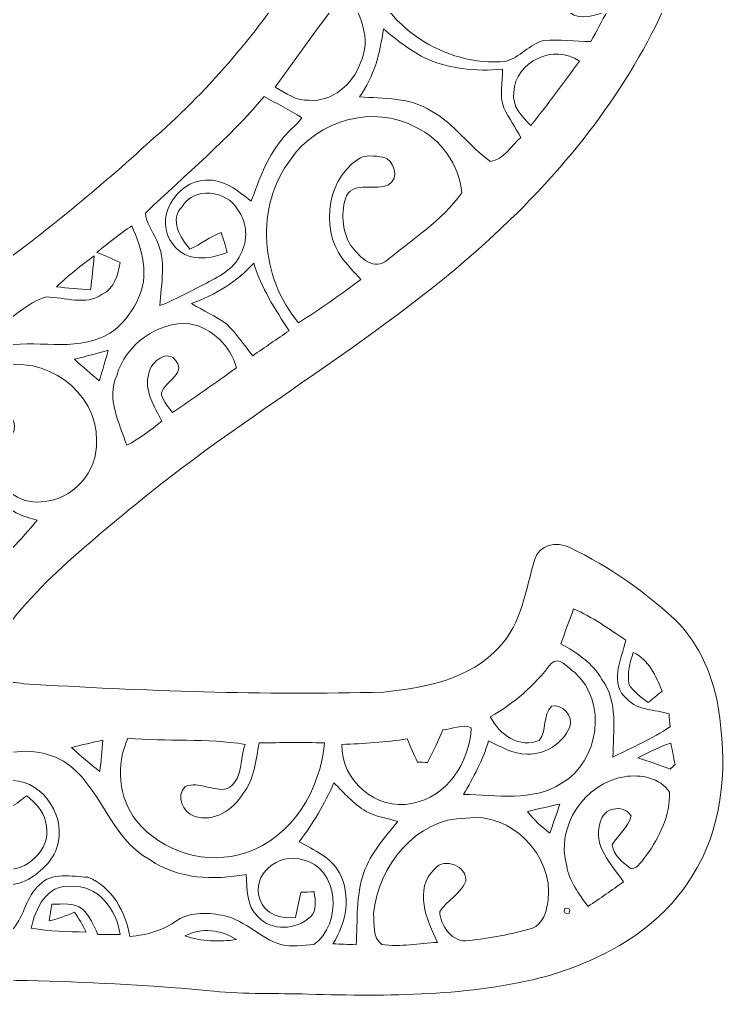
# Model space of a CAD drawing. Header units: centimetres. Extents: x -16.2 to 16.3, y -12.2 to 12.2.
# Drawn here: x -9.97 to -0.57, y -11.95 to 1.02 of the extents above; entities that cross this region are included whole.
import ezdxf

# ---------------------------------------------------------------- set-up
doc = ezdxf.new("R2010")
doc.units = ezdxf.units.CM
doc.header["$MEASUREMENT"] = 0
doc.layers.add('Layer 1', color=7, linetype='Continuous')

msp = doc.modelspace()

# ---------------------------------------------------------------- linework, layer by layer
at = {"layer": 'Layer 1', "color": 251, "lineweight": 9}
for points, knots in [([(-9.06954, 12.09883), (-7.18008, 12.20854), (-5.23027, 11.69878), (-3.72391, 10.52932), (-3.72391, 10.52932), (-2.61266, 9.69359), (-1.8115, 8.49062), (-1.34513, 7.18992), (-1.34513, 7.18992), (-1.04492, 6.40252), (-0.92109, 5.56362), (-0.84948, 4.72788), (-0.84948, 4.72788), (-0.77222, 3.63286), (-0.87982, 2.50996), (-1.27599, 1.47985), (-1.27599, 1.47985), (-1.75612, 0.29664), (-2.53646, -0.74829), (-3.4498, -1.63271), (-3.4498, -1.63271), (-4.95228, -3.09991), (-6.82624, -4.09756), (-8.44126, -5.42577), (-8.44126, -5.42577), (-9.22971, -6.08194), (-10.07744, -6.74163), (-10.54205, -7.68108), (-10.54205, -7.68108), (-10.36072, -7.79714), (-10.12083, -7.75869), (-9.91834, -7.79926), (-9.91834, -7.79926), (-8.32801, -7.89239), (-6.73346, -7.95519), (-5.14031, -7.90862), (-5.14031, -7.90862), (-4.59069, -7.85182), (-3.98461, -7.73999), (-3.59621, -7.30855), (-3.59621, -7.30855), (-3.29987, -6.99352), (-3.24978, -6.54267), (-3.12983, -6.14579), (-3.12983, -6.14579), (-3.0688, -5.95706), (-2.83844, -5.90379), (-2.67052, -5.98598), (-2.67052, -5.98598), (-2.12971, -6.2488), (-1.627, -6.59523), (-1.19696, -7.0168), (-1.19696, -7.0168), (-0.89252, -7.35723), (-0.72001, -7.80208), (-0.67203, -8.25364), (-0.67203, -8.25364), (-0.56867, -8.96765), (-0.64205, -9.73777), (-1.04104, -10.35584), (-1.04104, -10.35584), (-1.45978, -11.0494), (-2.20697, -11.45439), (-2.96191, -11.67982), (-2.96191, -11.67982), (-3.99485, -11.95004), (-5.07364, -11.94828), (-6.13338, -11.91935), (-6.13338, -11.91935), (-6.5539, -11.9063), (-6.97546, -11.92182), (-7.39386, -11.87984), (-7.39386, -11.87984), (-8.94573, -11.73344), (-10.50642, -11.70522), (-12.06358, -11.75143), (-12.06358, -11.75143), (-13.17589, -11.77718), (-14.2882, -11.83116), (-15.4005, -11.79623), (-15.4005, -11.79623), (-15.55326, -11.78741), (-15.68096, -11.69005), (-15.78256, -11.58351), (-15.78256, -11.58351), (-16.04431, -11.3348), (-16.11946, -10.95451), (-16.12617, -10.60702), (-16.12617, -10.60702), (-16.10782, -9.78222), (-15.98541, -8.9532), (-15.7046, -8.17532), (-15.7046, -8.17532), (-15.37369, -7.28809), (-14.83288, -6.49504), (-14.24375, -5.76091), (-14.24375, -5.76091), (-13.13708, -4.4387), (-11.77995, -3.35603), (-10.38718, -2.35167), (-10.38718, -2.35167), (-9.63611, -1.80557), (-8.91539, -1.21854), (-8.2317, -0.5906), (-8.2317, -0.5906), (-7.48805, 0.04652), (-6.85058, 0.8004), (-6.30836, 1.61391), (-6.30836, 1.61391), (-5.66454, 2.54455), (-5.35339, 3.68754), (-5.37632, 4.81466), (-5.37632, 4.81466), (-5.34916, 5.25529), (-5.44829, 5.69979), (-5.66348, 6.08502), (-5.66348, 6.08502), (-5.96299, 6.69992), (-6.51756, 7.14653), (-7.1134, 7.45768), (-7.1134, 7.45768), (-7.74311, 7.77624), (-8.44796, 7.9297), (-9.1514, 7.94346), (-9.1514, 7.94346), (-10.47079, 7.89583), (-11.72668, 6.67769), (-11.58556, 5.31244), (-11.58556, 5.31244), (-11.52912, 5.06901), (-11.45574, 4.78926), (-11.23631, 4.64039), (-11.23631, 4.64039), (-11.03523, 4.47458), (-10.75301, 4.53667), (-10.51594, 4.54867), (-10.51594, 4.54867), (-10.0351, 4.61287), (-9.68621, 4.98258), (-9.40187, 5.34349), (-9.40187, 5.34349), (-9.31685, 5.50717), (-9.08049, 5.58796), (-8.93444, 5.45955), (-8.93444, 5.45955), (-8.74853, 5.23729), (-8.69878, 4.94307), (-8.62998, 4.67038), (-8.62998, 4.67038), (-8.48288, 3.96411), (-8.42609, 3.17813), (-8.76299, 2.51561), (-8.76299, 2.51561), (-9.0057, 2.01466), (-9.4054, 1.60544), (-9.84108, 1.26678), (-9.84108, 1.26678), (-10.4094, 0.86567), (-11.09873, 0.65894), (-11.787, 0.59897), (-11.787, 0.59897), (-12.46786, 0.54429), (-13.18506, 0.65012), (-13.77631, 1.00784), (-13.77631, 1.00784), (-14.64097, 1.50172), (-15.31019, 2.30676), (-15.6859, 3.22504), (-15.6859, 3.22504), (-16.00799, 3.97858), (-16.11417, 4.80302), (-16.15861, 5.61512), (-16.15861, 5.61512), (-16.21401, 6.77294), (-15.851, 7.94522), (-15.15532, 8.87232), (-15.15532, 8.87232), (-13.77208, 10.82001), (-11.42293, 11.94502), (-9.06954, 12.09883), (-9.06954, 12.09883), (-9.06954, 12.09883), (-9.06954, 12.09883), (-9.06954, 12.09883)], [0, 0, 0, 0, 0.0212766, 0.0212766, 0.0212766, 0.0212766, 0.04255319, 0.04255319, 0.04255319, 0.04255319, 0.06382979, 0.06382979, 0.06382979, 0.06382979, 0.08510638, 0.08510638, 0.08510638, 0.08510638, 0.10638298, 0.10638298, 0.10638298, 0.10638298, 0.12765957, 0.12765957, 0.12765957, 0.12765957, 0.14893617, 0.14893617, 0.14893617, 0.14893617, 0.17021277, 0.17021277, 0.17021277, 0.17021277, 0.19148936, 0.19148936, 0.19148936, 0.19148936, 0.21276596, 0.21276596, 0.21276596, 0.21276596, 0.23404255, 0.23404255, 0.23404255, 0.23404255, 0.25531915, 0.25531915, 0.25531915, 0.25531915, 0.27659574, 0.27659574, 0.27659574, 0.27659574, 0.29787234, 0.29787234, 0.29787234, 0.29787234, 0.31914894, 0.31914894, 0.31914894, 0.31914894, 0.34042553, 0.34042553, 0.34042553, 0.34042553, 0.36170213, 0.36170213, 0.36170213, 0.36170213, 0.38297872, 0.38297872, 0.38297872, 0.38297872, 0.40425532, 0.40425532, 0.40425532, 0.40425532, 0.42553191, 0.42553191, 0.42553191, 0.42553191, 0.44680851, 0.44680851, 0.44680851, 0.44680851, 0.46808511, 0.46808511, 0.46808511, 0.46808511, 0.4893617, 0.4893617, 0.4893617, 0.4893617, 0.5106383, 0.5106383, 0.5106383, 0.5106383, 0.53191489, 0.53191489, 0.53191489, 0.53191489, 0.55319149, 0.55319149, 0.55319149, 0.55319149, 0.57446809, 0.57446809, 0.57446809, 0.57446809, 0.59574468, 0.59574468, 0.59574468, 0.59574468, 0.61702128, 0.61702128, 0.61702128, 0.61702128, 0.63829787, 0.63829787, 0.63829787, 0.63829787, 0.65957447, 0.65957447, 0.65957447, 0.65957447, 0.68085106, 0.68085106, 0.68085106, 0.68085106, 0.70212766, 0.70212766, 0.70212766, 0.70212766, 0.72340426, 0.72340426, 0.72340426, 0.72340426, 0.74468085, 0.74468085, 0.74468085, 0.74468085, 0.76595745, 0.76595745, 0.76595745, 0.76595745, 0.78723404, 0.78723404, 0.78723404, 0.78723404, 0.80851064, 0.80851064, 0.80851064, 0.80851064, 0.82978723, 0.82978723, 0.82978723, 0.82978723, 0.85106383, 0.85106383, 0.85106383, 0.85106383, 0.87234043, 0.87234043, 0.87234043, 0.87234043, 0.89361702, 0.89361702, 0.89361702, 0.89361702, 0.91489362, 0.91489362, 0.91489362, 0.91489362, 0.93617021, 0.93617021, 0.93617021, 0.93617021, 0.95744681, 0.95744681, 0.95744681, 0.95744681, 1, 1, 1, 1]), ([(-4.32928, 3.4861), (-4.5674, 3.45012), (-4.85351, 3.34852), (-4.92547, 3.09134), (-4.92547, 3.09134), (-5.01861, 2.77314), (-5.1135, 2.45318), (-5.25955, 2.15437), (-5.25955, 2.15437), (-5.32305, 2.01784), (-5.40737, 1.8792), (-5.36821, 1.71974), (-5.36821, 1.71974), (-5.15478, 0.93023), (-4.32293, 0.39083), (-3.51754, 0.46315), (-3.51754, 0.46315), (-3.32845, 0.51606), (-3.19792, 0.6921), (-3.00707, 0.74078), (-3.00707, 0.74078), (-2.79999, 0.75419), (-2.59114, 0.73549), (-2.38371, 0.72632), (-2.38371, 0.72632), (-2.30927, 0.86179), (-2.23519, 0.99761), (-2.16463, 1.13484), (-2.16463, 1.13484), (-2.31915, 1.07839), (-2.516, 0.99725), (-2.6624, 1.11226), (-2.6624, 1.11226), (-2.79999, 1.2195), (-2.90688, 1.40118), (-2.85467, 1.5811), (-2.85467, 1.5811), (-2.81833, 1.76772), (-2.65535, 1.88555), (-2.51882, 2.00055), (-2.51882, 2.00055), (-2.6303, 2.11133), (-2.73825, 2.22528), (-2.85502, 2.33075), (-2.85502, 2.33075), (-2.99825, 1.98362), (-3.21662, 1.63014), (-3.59726, 1.51513), (-3.59726, 1.51513), (-4.21956, 1.28194), (-4.90148, 1.94693), (-4.76708, 2.5777), (-4.76708, 2.5777), (-4.75402, 2.71528), (-4.63302, 2.80453), (-4.53177, 2.88109), (-4.53177, 2.88109), (-4.39807, 2.90402), (-4.21145, 2.82358), (-4.22098, 2.6666), (-4.22098, 2.6666), (-4.288, 2.47998), (-4.50849, 2.39743), (-4.57234, 2.21081), (-4.57234, 2.21081), (-4.50637, 2.07147), (-4.427, 1.93141), (-4.30564, 1.83263), (-4.30564, 1.83263), (-4.10209, 1.64707), (-3.77542, 1.63966), (-3.54541, 1.77971), (-3.54541, 1.77971), (-3.19545, 1.95222), (-3.036, 2.40589), (-3.15982, 2.7689), (-3.15982, 2.7689), (-3.30516, 3.24586), (-3.83363, 3.59123), (-4.32928, 3.4861), (-4.32928, 3.4861), (-4.32928, 3.4861), (-4.32928, 3.4861), (-4.32928, 3.4861)], [0, 0, 0, 0, 0.04545455, 0.04545455, 0.04545455, 0.04545455, 0.09090909, 0.09090909, 0.09090909, 0.09090909, 0.13636364, 0.13636364, 0.13636364, 0.13636364, 0.18181818, 0.18181818, 0.18181818, 0.18181818, 0.22727273, 0.22727273, 0.22727273, 0.22727273, 0.27272727, 0.27272727, 0.27272727, 0.27272727, 0.31818182, 0.31818182, 0.31818182, 0.31818182, 0.36363636, 0.36363636, 0.36363636, 0.36363636, 0.40909091, 0.40909091, 0.40909091, 0.40909091, 0.45454545, 0.45454545, 0.45454545, 0.45454545, 0.5, 0.5, 0.5, 0.5, 0.54545455, 0.54545455, 0.54545455, 0.54545455, 0.59090909, 0.59090909, 0.59090909, 0.59090909, 0.63636364, 0.63636364, 0.63636364, 0.63636364, 0.68181818, 0.68181818, 0.68181818, 0.68181818, 0.72727273, 0.72727273, 0.72727273, 0.72727273, 0.77272727, 0.77272727, 0.77272727, 0.77272727, 0.81818182, 0.81818182, 0.81818182, 0.81818182, 0.86363636, 0.86363636, 0.86363636, 0.86363636, 0.90909091, 0.90909091, 0.90909091, 0.90909091, 1, 1, 1, 1]), ([(-6.57894, 0.12131), (-6.43924, 0.04017), (-6.29319, -0.06002), (-6.12421, -0.05297), (-6.12421, -0.05297), (-5.81624, -0.07413), (-5.54918, 0.15905), (-5.44723, 0.43634), (-5.44723, 0.43634), (-5.28954, 0.75454), (-5.44794, 1.12602), (-5.64055, 1.39025), (-5.64055, 1.39025), (-5.96793, 0.97891), (-6.26885, 0.5457), (-6.57894, 0.12131), (-6.57894, 0.12131), (-6.57894, 0.12131), (-6.57894, 0.12131), (-6.57894, 0.12131)], [0, 0, 0, 0, 0.16666667, 0.16666667, 0.16666667, 0.16666667, 0.33333333, 0.33333333, 0.33333333, 0.33333333, 0.5, 0.5, 0.5, 0.5, 0.66666667, 0.66666667, 0.66666667, 0.66666667, 1, 1, 1, 1]), ([(-5.14031, 0.89706), (-5.18265, 0.57639), (-5.26273, 0.25642), (-5.45746, -0.00711), (-5.45746, -0.00711), (-5.13467, -0.02933), (-4.7833, -0.01063), (-4.50179, -0.1969), (-4.50179, -0.1969), (-4.19416, -0.36412), (-3.99978, -0.66645), (-3.7165, -0.86471), (-3.7165, -0.86471), (-3.538, -0.83931), (-3.4431, -0.65234), (-3.31363, -0.54827), (-3.31363, -0.54827), (-3.38736, -0.41633), (-3.47168, -0.28898), (-3.53941, -0.15421), (-3.53941, -0.15421), (-3.60573, 0.00842), (-3.54999, 0.1908), (-3.55881, 0.36014), (-3.55881, 0.36014), (-3.91194, 0.32839), (-4.27813, 0.36225), (-4.60233, 0.51465), (-4.60233, 0.51465), (-4.79847, 0.61661), (-4.97133, 0.75631), (-5.14031, 0.89706), (-5.14031, 0.89706), (-5.14031, 0.89706), (-5.14031, 0.89706), (-5.14031, 0.89706)], [0, 0, 0, 0, 0.1, 0.1, 0.1, 0.1, 0.2, 0.2, 0.2, 0.2, 0.3, 0.3, 0.3, 0.3, 0.4, 0.4, 0.4, 0.4, 0.5, 0.5, 0.5, 0.5, 0.6, 0.6, 0.6, 0.6, 0.7, 0.7, 0.7, 0.7, 0.8, 0.8, 0.8, 0.8, 1, 1, 1, 1]), ([(-3.40712, 0.05392), (-3.43393, -0.13375), (-3.29917, -0.27063), (-3.17887, -0.38811), (-3.17887, -0.38811), (-2.95838, -0.10765), (-2.74319, 0.17669), (-2.53576, 0.46703), (-2.53576, 0.46703), (-2.86208, 0.70551), (-3.39265, 0.46456), (-3.40712, 0.05392), (-3.40712, 0.05392), (-3.40712, 0.05392), (-3.40712, 0.05392), (-3.40712, 0.05392)], [0, 0, 0, 0, 0.2, 0.2, 0.2, 0.2, 0.4, 0.4, 0.4, 0.4, 0.6, 0.6, 0.6, 0.6, 1, 1, 1, 1]), ([(-8.3012, -1.55157), (-8.29591, -1.68315), (-8.20383, -1.78828), (-8.15515, -1.90611), (-8.15515, -1.90611), (-8.01475, -2.17598), (-8.09483, -2.4896), (-8.10823, -2.77853), (-8.10823, -2.77853), (-7.90574, -2.70268), (-7.71877, -2.59261), (-7.52439, -2.49842), (-7.52439, -2.49842), (-7.34235, -2.39612), (-7.12504, -2.3051), (-7.03932, -2.10014), (-7.03932, -2.10014), (-6.93172, -1.91634), (-6.94936, -1.67186), (-7.07601, -1.50112), (-7.07601, -1.50112), (-7.22135, -1.24818), (-7.65844, -1.19244), (-7.81472, -1.46514), (-7.81472, -1.46514), (-7.98546, -1.63659), (-7.83518, -1.87894), (-7.7103, -2.02746), (-7.7103, -2.02746), (-7.56672, -1.96432), (-7.44325, -1.86201), (-7.29579, -1.80733), (-7.29579, -1.80733), (-7.26439, -1.89447), (-7.23828, -1.98337), (-7.21712, -2.07438), (-7.21712, -2.07438), (-7.45489, -2.16505), (-7.7544, -2.20738), (-7.93042, -1.96784), (-7.93042, -1.96784), (-8.20735, -1.64576), (-7.89339, -1.11977), (-7.50005, -1.11236), (-7.50005, -1.11236), (-7.26086, -1.09754), (-7.07071, -1.25241), (-6.89821, -1.39388), (-6.89821, -1.39388), (-6.79061, -1.11518), (-6.6936, -0.8252), (-6.50345, -0.58884), (-6.50345, -0.58884), (-6.42266, -0.47595), (-6.30554, -0.39622), (-6.22264, -0.28545), (-6.22264, -0.28545), (-6.3835, -0.18067), (-6.55742, -0.09777), (-6.72252, -0.00076), (-6.72252, -0.00076), (-7.19666, -0.56908), (-7.77133, -1.03898), (-8.3012, -1.55157), (-8.3012, -1.55157), (-8.3012, -1.55157), (-8.3012, -1.55157), (-8.3012, -1.55157)], [0, 0, 0, 0, 0.05555556, 0.05555556, 0.05555556, 0.05555556, 0.11111111, 0.11111111, 0.11111111, 0.11111111, 0.16666667, 0.16666667, 0.16666667, 0.16666667, 0.22222222, 0.22222222, 0.22222222, 0.22222222, 0.27777778, 0.27777778, 0.27777778, 0.27777778, 0.33333333, 0.33333333, 0.33333333, 0.33333333, 0.38888889, 0.38888889, 0.38888889, 0.38888889, 0.44444444, 0.44444444, 0.44444444, 0.44444444, 0.5, 0.5, 0.5, 0.5, 0.55555556, 0.55555556, 0.55555556, 0.55555556, 0.61111111, 0.61111111, 0.61111111, 0.61111111, 0.66666667, 0.66666667, 0.66666667, 0.66666667, 0.72222222, 0.72222222, 0.72222222, 0.72222222, 0.77777778, 0.77777778, 0.77777778, 0.77777778, 0.83333333, 0.83333333, 0.83333333, 0.83333333, 0.88888889, 0.88888889, 0.88888889, 0.88888889, 1, 1, 1, 1]), ([(-6.36692, -0.83155), (-6.85411, -1.46337), (-6.77332, -2.40917), (-6.26673, -3.00642), (-6.26673, -3.00642), (-5.98345, -2.82509), (-5.70758, -2.63248), (-5.43876, -2.43034), (-5.43876, -2.43034), (-5.49909, -2.36507), (-5.5633, -2.30263), (-5.61727, -2.23172), (-5.61727, -2.23172), (-5.98875, -1.84861), (-5.91819, -1.13705), (-5.48039, -0.83649), (-5.48039, -0.83649), (-5.3855, -0.76593), (-5.25497, -0.79451), (-5.14808, -0.80685), (-5.14808, -0.80685), (-4.99426, -0.83366), (-4.92053, -1.09719), (-5.07223, -1.17304), (-5.07223, -1.17304), (-5.24297, -1.26229), (-5.51461, -1.12012), (-5.63173, -1.32085), (-5.63173, -1.32085), (-5.70688, -1.52617), (-5.68994, -1.78546), (-5.57635, -1.97525), (-5.57635, -1.97525), (-5.4684, -2.1079), (-5.30541, -2.31498), (-5.11209, -2.19186), (-5.11209, -2.19186), (-4.76355, -1.9047), (-4.36209, -1.65423), (-4.09821, -1.28169), (-4.09821, -1.28169), (-4.13066, -0.91339), (-4.37514, -0.56379), (-4.71275, -0.40963), (-4.71275, -0.40963), (-5.26379, -0.10447), (-6.01803, -0.3179), (-6.36692, -0.83155), (-6.36692, -0.83155), (-6.36692, -0.83155), (-6.36692, -0.83155), (-6.36692, -0.83155)], [0, 0, 0, 0, 0.07142857, 0.07142857, 0.07142857, 0.07142857, 0.14285714, 0.14285714, 0.14285714, 0.14285714, 0.21428571, 0.21428571, 0.21428571, 0.21428571, 0.28571429, 0.28571429, 0.28571429, 0.28571429, 0.35714286, 0.35714286, 0.35714286, 0.35714286, 0.42857143, 0.42857143, 0.42857143, 0.42857143, 0.5, 0.5, 0.5, 0.5, 0.57142857, 0.57142857, 0.57142857, 0.57142857, 0.64285714, 0.64285714, 0.64285714, 0.64285714, 0.71428571, 0.71428571, 0.71428571, 0.71428571, 0.78571429, 0.78571429, 0.78571429, 0.78571429, 0.85714286, 0.85714286, 0.85714286, 0.85714286, 1, 1, 1, 1]), ([(-8.94642, -2.07227), (-8.84166, -2.11213), (-8.739, -2.15693), (-8.63811, -2.20597), (-8.63811, -2.20597), (-8.66562, -2.36578), (-8.71218, -2.55275), (-8.87447, -2.6286), (-8.87447, -2.6286), (-9.09812, -2.78347), (-9.37012, -2.66564), (-9.61565, -2.66388), (-9.61565, -2.66388), (-9.79416, -2.7048), (-9.93527, -2.83321), (-10.08132, -2.93622), (-10.08132, -2.93622), (-10.34167, -3.13836), (-10.62636, -3.31369), (-10.8599, -3.54864), (-10.8599, -3.54864), (-10.67928, -3.4795), (-10.50536, -3.39271), (-10.31626, -3.34756), (-10.31626, -3.34756), (-9.85378, -3.20045), (-9.35142, -3.39448), (-8.8974, -3.2068), (-8.8974, -3.2068), (-8.66526, -3.11614), (-8.51111, -2.92034), (-8.40563, -2.70409), (-8.40563, -2.70409), (-8.24017, -2.38941), (-8.34424, -2.02182), (-8.48324, -1.71914), (-8.48324, -1.71914), (-8.6441, -1.82814), (-8.79686, -1.94844), (-8.94642, -2.07227), (-8.94642, -2.07227), (-8.94642, -2.07227), (-8.94642, -2.07227), (-8.94642, -2.07227)], [0, 0, 0, 0, 0.08333333, 0.08333333, 0.08333333, 0.08333333, 0.16666667, 0.16666667, 0.16666667, 0.16666667, 0.25, 0.25, 0.25, 0.25, 0.33333333, 0.33333333, 0.33333333, 0.33333333, 0.41666667, 0.41666667, 0.41666667, 0.41666667, 0.5, 0.5, 0.5, 0.5, 0.58333333, 0.58333333, 0.58333333, 0.58333333, 0.66666667, 0.66666667, 0.66666667, 0.66666667, 0.75, 0.75, 0.75, 0.75, 0.83333333, 0.83333333, 0.83333333, 0.83333333, 1, 1, 1, 1]), ([(-9.48371, -2.52982), (-9.33237, -2.54428), (-9.18103, -2.55734), (-9.02898, -2.56898), (-9.02898, -2.56898), (-9.01135, -2.41834), (-8.99653, -2.26629), (-8.98065, -2.11636), (-8.98065, -2.11636), (-9.15597, -2.24478), (-9.32531, -2.38095), (-9.48371, -2.52982), (-9.48371, -2.52982), (-9.48371, -2.52982), (-9.48371, -2.52982), (-9.48371, -2.52982)], [0, 0, 0, 0, 0.2, 0.2, 0.2, 0.2, 0.4, 0.4, 0.4, 0.4, 0.6, 0.6, 0.6, 0.6, 1, 1, 1, 1]), ([(-7.68878, -2.75136), (-7.53497, -2.84591), (-7.36775, -2.91752), (-7.22065, -3.023), (-7.22065, -3.023), (-7.09153, -3.15036), (-6.98852, -3.3017), (-6.87633, -3.44422), (-6.87633, -3.44422), (-6.71441, -3.33345), (-6.55284, -3.22197), (-6.39056, -3.11155), (-6.39056, -3.11155), (-6.57894, -2.82968), (-6.76309, -2.54146), (-6.86152, -2.21408), (-6.86152, -2.21408), (-7.08588, -2.46491), (-7.37551, -2.63636), (-7.68878, -2.75136), (-7.68878, -2.75136), (-7.68878, -2.75136), (-7.68878, -2.75136), (-7.68878, -2.75136)], [0, 0, 0, 0, 0.14285714, 0.14285714, 0.14285714, 0.14285714, 0.28571429, 0.28571429, 0.28571429, 0.28571429, 0.42857143, 0.42857143, 0.42857143, 0.42857143, 0.57142857, 0.57142857, 0.57142857, 0.57142857, 0.71428571, 0.71428571, 0.71428571, 0.71428571, 1, 1, 1, 1]), ([(-8.68256, -3.7088), (-8.82296, -4.01325), (-8.64516, -4.33992), (-8.54921, -4.63132), (-8.54921, -4.63132), (-8.37951, -4.54806), (-8.23382, -4.42635), (-8.08319, -4.31417), (-8.08319, -4.31417), (-8.17914, -4.11414), (-8.32696, -3.91059), (-8.25393, -3.67423), (-8.25393, -3.67423), (-8.23135, -3.52254), (-8.0038, -3.34615), (-7.89198, -3.51689), (-7.89198, -3.51689), (-7.75228, -3.69716), (-8.09094, -3.79982), (-8.08953, -3.96527), (-8.08953, -3.96527), (-8.05779, -4.05276), (-7.99605, -4.12508), (-7.94172, -4.19952), (-7.94172, -4.19952), (-7.65597, -4.00408), (-7.37163, -3.80688), (-7.09118, -3.60403), (-7.09118, -3.60403), (-7.1702, -3.31263), (-7.4115, -3.07557), (-7.71136, -3.01983), (-7.71136, -3.01983), (-8.14386, -2.98349), (-8.56402, -3.29676), (-8.68256, -3.7088), (-8.68256, -3.7088), (-8.68256, -3.7088), (-8.68256, -3.7088), (-8.68256, -3.7088)], [0, 0, 0, 0, 0.09090909, 0.09090909, 0.09090909, 0.09090909, 0.18181818, 0.18181818, 0.18181818, 0.18181818, 0.27272727, 0.27272727, 0.27272727, 0.27272727, 0.36363636, 0.36363636, 0.36363636, 0.36363636, 0.45454545, 0.45454545, 0.45454545, 0.45454545, 0.54545455, 0.54545455, 0.54545455, 0.54545455, 0.63636364, 0.63636364, 0.63636364, 0.63636364, 0.72727273, 0.72727273, 0.72727273, 0.72727273, 0.81818182, 0.81818182, 0.81818182, 0.81818182, 1, 1, 1, 1]), ([(-9.24136, -3.49114), (-9.13551, -3.58921), (-9.02616, -3.68305), (-8.91573, -3.77654), (-8.91573, -3.77654), (-8.87235, -3.64248), (-8.83213, -3.50772), (-8.79545, -3.3719), (-8.79545, -3.3719), (-8.9436, -3.41459), (-9.09284, -3.45127), (-9.24136, -3.49114), (-9.24136, -3.49114), (-9.24136, -3.49114), (-9.24136, -3.49114), (-9.24136, -3.49114)], [0, 0, 0, 0, 0.2, 0.2, 0.2, 0.2, 0.4, 0.4, 0.4, 0.4, 0.6, 0.6, 0.6, 0.6, 1, 1, 1, 1]), ([(-10.26159, -3.60473), (-10.73855, -3.73032), (-11.10332, -4.14625), (-11.22361, -4.61685), (-11.22361, -4.61685), (-11.37284, -5.2829), (-10.99572, -5.97222), (-10.45068, -6.34476), (-10.45068, -6.34476), (-10.18398, -6.13627), (-9.9536, -5.88474), (-9.73736, -5.62544), (-9.73736, -5.62544), (-10.2577, -5.52526), (-10.71808, -5.00738), (-10.57521, -4.4581), (-10.57521, -4.4581), (-10.53958, -4.28454), (-10.35013, -4.13637), (-10.1734, -4.20622), (-10.1734, -4.20622), (-10.0464, -4.23656), (-9.98572, -4.42459), (-10.09755, -4.50855), (-10.09755, -4.50855), (-10.18079, -4.63626), (-10.45703, -4.74103), (-10.36989, -4.93471), (-10.36989, -4.93471), (-10.23724, -5.17742), (-9.98783, -5.42366), (-9.68621, -5.38132), (-9.68621, -5.38132), (-9.27487, -5.37709), (-8.92139, -4.97739), (-8.95172, -4.56923), (-8.95172, -4.56923), (-8.9295, -3.92788), (-9.65693, -3.40083), (-10.26159, -3.60473), (-10.26159, -3.60473), (-10.26159, -3.60473), (-10.26159, -3.60473), (-10.26159, -3.60473)], [0, 0, 0, 0, 0.08333333, 0.08333333, 0.08333333, 0.08333333, 0.16666667, 0.16666667, 0.16666667, 0.16666667, 0.25, 0.25, 0.25, 0.25, 0.33333333, 0.33333333, 0.33333333, 0.33333333, 0.41666667, 0.41666667, 0.41666667, 0.41666667, 0.5, 0.5, 0.5, 0.5, 0.58333333, 0.58333333, 0.58333333, 0.58333333, 0.66666667, 0.66666667, 0.66666667, 0.66666667, 0.75, 0.75, 0.75, 0.75, 0.83333333, 0.83333333, 0.83333333, 0.83333333, 1, 1, 1, 1]), ([(-2.61231, -6.80337), (-2.66875, -6.95789), (-2.72908, -7.11134), (-2.78023, -7.26798), (-2.78023, -7.26798), (-2.56856, -7.38581), (-2.35901, -7.52339), (-2.23801, -7.74141), (-2.23801, -7.74141), (-2.01647, -8.03527), (-2.08773, -8.42791), (-2.08949, -8.77222), (-2.08949, -8.77222), (-1.83479, -8.64064), (-1.56597, -8.53269), (-1.32961, -8.369), (-1.32961, -8.369), (-1.33349, -8.32665), (-1.3409, -8.24235), (-1.34478, -8.20001), (-1.34478, -8.20001), (-1.52999, -8.13474), (-1.75929, -8.16086), (-1.90005, -8.00211), (-1.90005, -8.00211), (-2.14911, -7.80561), (-1.97766, -7.47188), (-1.91875, -7.22), (-1.91875, -7.22), (-2.14382, -7.07183), (-2.36325, -6.90956), (-2.61231, -6.80337), (-2.61231, -6.80337), (-2.61231, -6.80337), (-2.61231, -6.80337), (-2.61231, -6.80337)], [0, 0, 0, 0, 0.1, 0.1, 0.1, 0.1, 0.2, 0.2, 0.2, 0.2, 0.3, 0.3, 0.3, 0.3, 0.4, 0.4, 0.4, 0.4, 0.5, 0.5, 0.5, 0.5, 0.6, 0.6, 0.6, 0.6, 0.7, 0.7, 0.7, 0.7, 0.8, 0.8, 0.8, 0.8, 1, 1, 1, 1]), ([(-1.81997, -7.38298), (-1.86548, -7.51739), (-1.90181, -7.65709), (-1.87783, -7.80102), (-1.87783, -7.80102), (-1.82279, -7.90968), (-1.71308, -7.97389), (-1.62065, -8.04761), (-1.62065, -8.04761), (-1.55997, -7.99682), (-1.49894, -7.94565), (-1.43756, -7.89592), (-1.43756, -7.89592), (-1.51376, -7.69554), (-1.61642, -7.47894), (-1.81997, -7.38298), (-1.81997, -7.38298), (-1.81997, -7.38298), (-1.81997, -7.38298), (-1.81997, -7.38298)], [0, 0, 0, 0, 0.16666667, 0.16666667, 0.16666667, 0.16666667, 0.33333333, 0.33333333, 0.33333333, 0.33333333, 0.5, 0.5, 0.5, 0.5, 0.66666667, 0.66666667, 0.66666667, 0.66666667, 1, 1, 1, 1]), ([(-2.91252, -7.53044), (-3.13054, -7.81761), (-3.40183, -8.06349), (-3.72003, -8.23565), (-3.72003, -8.23565), (-3.60291, -8.46989), (-3.32986, -8.66921), (-3.06386, -8.54609), (-3.06386, -8.54609), (-2.96403, -8.41521), (-3.02718, -8.21836), (-2.90617, -8.09664), (-2.90617, -8.09664), (-2.75695, -8.06666), (-2.61266, -8.22224), (-2.66311, -8.37464), (-2.66311, -8.37464), (-2.76083, -8.5916), (-2.98943, -8.74435), (-3.23002, -8.7313), (-3.23002, -8.7313), (-3.41841, -8.73659), (-3.57716, -8.63216), (-3.74155, -8.55737), (-3.74155, -8.55737), (-3.81846, -8.81032), (-3.94263, -9.0421), (-4.07598, -9.26858), (-4.07598, -9.26858), (-3.64136, -9.27246), (-3.15806, -9.37053), (-2.77141, -9.11971), (-2.77141, -9.11971), (-2.27329, -8.83114), (-2.15617, -8.03351), (-2.60173, -7.64616), (-2.60173, -7.64616), (-2.68921, -7.59006), (-2.80457, -7.42214), (-2.91252, -7.53044), (-2.91252, -7.53044), (-2.91252, -7.53044), (-2.91252, -7.53044), (-2.91252, -7.53044)], [0, 0, 0, 0, 0.08333333, 0.08333333, 0.08333333, 0.08333333, 0.16666667, 0.16666667, 0.16666667, 0.16666667, 0.25, 0.25, 0.25, 0.25, 0.33333333, 0.33333333, 0.33333333, 0.33333333, 0.41666667, 0.41666667, 0.41666667, 0.41666667, 0.5, 0.5, 0.5, 0.5, 0.58333333, 0.58333333, 0.58333333, 0.58333333, 0.66666667, 0.66666667, 0.66666667, 0.66666667, 0.75, 0.75, 0.75, 0.75, 0.83333333, 0.83333333, 0.83333333, 0.83333333, 1, 1, 1, 1]), ([(-4.35045, -8.40956), (-4.40971, -8.55844), (-4.4785, -8.70308), (-4.55576, -8.84383), (-4.55576, -8.84383), (-4.58857, -8.84242), (-4.65419, -8.83996), (-4.687, -8.8389), (-4.687, -8.8389), (-4.73674, -8.73764), (-4.78013, -8.63252), (-4.82423, -8.52986), (-4.82423, -8.52986), (-5.11103, -8.57467), (-5.40102, -8.59477), (-5.691, -8.60288), (-5.691, -8.60288), (-5.71111, -9.07773), (-5.22957, -9.4933), (-4.76178, -9.38641), (-4.76178, -9.38641), (-4.29294, -9.31303), (-3.99096, -8.83289), (-3.97333, -8.38346), (-3.97333, -8.38346), (-4.09151, -8.32137), (-4.23015, -8.40886), (-4.35045, -8.40956), (-4.35045, -8.40956), (-4.35045, -8.40956), (-4.35045, -8.40956), (-4.35045, -8.40956)], [0, 0, 0, 0, 0.11111111, 0.11111111, 0.11111111, 0.11111111, 0.22222222, 0.22222222, 0.22222222, 0.22222222, 0.33333333, 0.33333333, 0.33333333, 0.33333333, 0.44444444, 0.44444444, 0.44444444, 0.44444444, 0.55555556, 0.55555556, 0.55555556, 0.55555556, 0.66666667, 0.66666667, 0.66666667, 0.66666667, 0.77777778, 0.77777778, 0.77777778, 0.77777778, 1, 1, 1, 1]), ([(-9.28157, -8.6438), (-9.16268, -8.7574), (-9.03498, -8.86042), (-8.90691, -8.96378), (-8.90691, -8.96378), (-8.88752, -8.82584), (-8.87835, -8.68579), (-8.86812, -8.5475), (-8.86812, -8.5475), (-9.00605, -8.57855), (-9.14399, -8.60994), (-9.28157, -8.6438), (-9.28157, -8.6438), (-9.28157, -8.6438), (-9.28157, -8.6438), (-9.28157, -8.6438)], [0, 0, 0, 0, 0.2, 0.2, 0.2, 0.2, 0.4, 0.4, 0.4, 0.4, 0.6, 0.6, 0.6, 0.6, 1, 1, 1, 1]), ([(-8.53332, -8.52175), (-8.69384, -8.87135), (-8.66421, -9.31267), (-8.41903, -9.61748), (-8.41903, -9.61748), (-8.08001, -10.03728), (-7.47958, -10.21578), (-6.96559, -10.04116), (-6.96559, -10.04116), (-6.34787, -9.83761), (-5.97746, -9.20473), (-5.92242, -8.58313), (-5.92242, -8.58313), (-6.21135, -8.57501), (-6.50027, -8.58066), (-6.78885, -8.58383), (-6.78885, -8.58383), (-6.83894, -8.81491), (-6.85199, -9.0675), (-7.00721, -9.25976), (-7.00721, -9.25976), (-7.13845, -9.47213), (-7.39245, -9.64676), (-7.65139, -9.55609), (-7.65139, -9.55609), (-7.80449, -9.50599), (-7.90292, -9.2855), (-7.77098, -9.16345), (-7.77098, -9.16345), (-7.59, -9.08514), (-7.39845, -9.23788), (-7.21535, -9.19132), (-7.21535, -9.19132), (-7.00157, -9.08937), (-7.04884, -8.7881), (-6.97546, -8.60288), (-6.97546, -8.60288), (-7.48981, -8.52246), (-8.01544, -8.56726), (-8.53332, -8.52175), (-8.53332, -8.52175), (-8.53332, -8.52175), (-8.53332, -8.52175), (-8.53332, -8.52175)], [0, 0, 0, 0, 0.08333333, 0.08333333, 0.08333333, 0.08333333, 0.16666667, 0.16666667, 0.16666667, 0.16666667, 0.25, 0.25, 0.25, 0.25, 0.33333333, 0.33333333, 0.33333333, 0.33333333, 0.41666667, 0.41666667, 0.41666667, 0.41666667, 0.5, 0.5, 0.5, 0.5, 0.58333333, 0.58333333, 0.58333333, 0.58333333, 0.66666667, 0.66666667, 0.66666667, 0.66666667, 0.75, 0.75, 0.75, 0.75, 0.83333333, 0.83333333, 0.83333333, 0.83333333, 1, 1, 1, 1]), ([(-10.28523, -8.76692), (-10.59038, -8.90663), (-10.86202, -9.22378), (-10.81439, -9.57797), (-10.81439, -9.57797), (-10.83168, -9.94168), (-10.4976, -10.28952), (-10.13176, -10.26553), (-10.13176, -10.26553), (-9.81991, -10.2634), (-9.52711, -9.94309), (-9.62941, -9.62841), (-9.62941, -9.62841), (-9.65375, -9.48131), (-9.77158, -9.37971), (-9.87636, -9.28516), (-9.87636, -9.28516), (-9.99595, -9.36489), (-10.19386, -9.5755), (-10.31451, -9.39311), (-10.31451, -9.39311), (-10.38753, -9.24212), (-10.27604, -9.11583), (-10.14058, -9.08831), (-10.14058, -9.08831), (-9.71514, -9.03433), (-9.36518, -9.50953), (-9.46043, -9.90816), (-9.46043, -9.90816), (-9.50065, -10.12371), (-9.67668, -10.28776), (-9.85694, -10.39641), (-9.85694, -10.39641), (-10.06756, -10.51248), (-10.32191, -10.4645), (-10.54346, -10.41687), (-10.54346, -10.41687), (-10.56745, -10.64371), (-10.63095, -10.86314), (-10.71914, -11.07269), (-10.71914, -11.07269), (-10.49901, -11.0621), (-10.26124, -11.12913), (-10.05239, -11.04729), (-10.05239, -11.04729), (-9.90846, -10.87442), (-9.88588, -10.62289), (-9.7109, -10.4712), (-9.7109, -10.4712), (-9.54863, -10.29305), (-9.27593, -10.35654), (-9.06426, -10.36784), (-9.06426, -10.36784), (-8.74146, -10.49942), (-8.56649, -10.82609), (-8.50723, -11.15241), (-8.50723, -11.15241), (-8.27827, -11.13548), (-8.06025, -11.07198), (-7.87328, -10.93616), (-7.87328, -10.93616), (-7.68702, -10.81869), (-7.45454, -10.83879), (-7.2471, -10.87901), (-7.2471, -10.87901), (-6.96841, -10.94357), (-6.77226, -11.18064), (-6.50027, -11.26107), (-6.50027, -11.26107), (-6.3581, -11.29564), (-6.20853, -11.26989), (-6.06459, -11.26178), (-6.06459, -11.26178), (-5.6843, -10.99331), (-5.7157, -10.23166), (-6.22228, -10.13218), (-6.22228, -10.13218), (-6.52779, -10.03517), (-6.90103, -10.33291), (-6.78073, -10.65888), (-6.78073, -10.65888), (-6.72076, -10.85961), (-6.49639, -10.92558), (-6.30836, -10.90088), (-6.30836, -10.90088), (-6.28402, -10.78941), (-6.25968, -10.67722), (-6.23357, -10.56716), (-6.23357, -10.56716), (-6.17572, -10.56504), (-6.11751, -10.56327), (-6.0593, -10.56186), (-6.0593, -10.56186), (-6.04378, -10.67299), (-6.01697, -10.80951), (-6.11081, -10.89524), (-6.11081, -10.89524), (-6.29143, -11.06704), (-6.63115, -11.08786), (-6.80225, -10.89312), (-6.80225, -10.89312), (-6.967, -10.75554), (-6.94407, -10.52306), (-6.96382, -10.33008), (-6.96382, -10.33008), (-7.3928, -10.40982), (-7.86588, -10.39359), (-8.23629, -10.13817), (-8.23629, -10.13817), (-8.78097, -9.85278), (-8.88293, -9.14581), (-9.39129, -8.82479), (-9.39129, -8.82479), (-9.6594, -8.6738), (-9.99983, -8.65475), (-10.28523, -8.76692), (-10.28523, -8.76692), (-10.28523, -8.76692), (-10.28523, -8.76692), (-10.28523, -8.76692)], [0, 0, 0, 0, 0.03225806, 0.03225806, 0.03225806, 0.03225806, 0.06451613, 0.06451613, 0.06451613, 0.06451613, 0.09677419, 0.09677419, 0.09677419, 0.09677419, 0.12903226, 0.12903226, 0.12903226, 0.12903226, 0.16129032, 0.16129032, 0.16129032, 0.16129032, 0.19354839, 0.19354839, 0.19354839, 0.19354839, 0.22580645, 0.22580645, 0.22580645, 0.22580645, 0.25806452, 0.25806452, 0.25806452, 0.25806452, 0.29032258, 0.29032258, 0.29032258, 0.29032258, 0.32258065, 0.32258065, 0.32258065, 0.32258065, 0.35483871, 0.35483871, 0.35483871, 0.35483871, 0.38709677, 0.38709677, 0.38709677, 0.38709677, 0.41935484, 0.41935484, 0.41935484, 0.41935484, 0.4516129, 0.4516129, 0.4516129, 0.4516129, 0.48387097, 0.48387097, 0.48387097, 0.48387097, 0.51612903, 0.51612903, 0.51612903, 0.51612903, 0.5483871, 0.5483871, 0.5483871, 0.5483871, 0.58064516, 0.58064516, 0.58064516, 0.58064516, 0.61290323, 0.61290323, 0.61290323, 0.61290323, 0.64516129, 0.64516129, 0.64516129, 0.64516129, 0.67741935, 0.67741935, 0.67741935, 0.67741935, 0.70967742, 0.70967742, 0.70967742, 0.70967742, 0.74193548, 0.74193548, 0.74193548, 0.74193548, 0.77419355, 0.77419355, 0.77419355, 0.77419355, 0.80645161, 0.80645161, 0.80645161, 0.80645161, 0.83870968, 0.83870968, 0.83870968, 0.83870968, 0.87096774, 0.87096774, 0.87096774, 0.87096774, 0.90322581, 0.90322581, 0.90322581, 0.90322581, 0.93548387, 0.93548387, 0.93548387, 0.93548387, 1, 1, 1, 1]), ([(-1.75929, -8.78139), (-1.61571, -8.83008), (-1.47037, -8.877), (-1.3289, -8.93237), (-1.3289, -8.93237), (-1.30738, -8.91086), (-1.28622, -8.88934), (-1.26435, -8.86853), (-1.26435, -8.86853), (-1.28445, -8.77363), (-1.3035, -8.67874), (-1.32291, -8.58524), (-1.32291, -8.58524), (-1.47213, -8.64205), (-1.61889, -8.70555), (-1.75929, -8.78139), (-1.75929, -8.78139), (-1.75929, -8.78139), (-1.75929, -8.78139), (-1.75929, -8.78139)], [0, 0, 0, 0, 0.16666667, 0.16666667, 0.16666667, 0.16666667, 0.33333333, 0.33333333, 0.33333333, 0.33333333, 0.5, 0.5, 0.5, 0.5, 0.66666667, 0.66666667, 0.66666667, 0.66666667, 1, 1, 1, 1]), ([(-1.93639, -9.03292), (-2.46273, -9.11301), (-2.85855, -9.69615), (-2.70297, -10.21507), (-2.70297, -10.21507), (-2.67581, -10.42428), (-2.53893, -10.58867), (-2.4211, -10.75377), (-2.4211, -10.75377), (-2.2613, -10.64971), (-2.10643, -10.53823), (-1.95015, -10.42887), (-1.95015, -10.42887), (-2.10995, -10.19074), (-2.36607, -9.95121), (-2.25777, -9.63547), (-2.25777, -9.63547), (-2.2232, -9.44602), (-1.95861, -9.38887), (-1.84925, -9.55221), (-1.84925, -9.55221), (-1.88206, -9.70744), (-2.02564, -9.80233), (-2.09831, -9.93709), (-2.09831, -9.93709), (-2.08632, -10.08172), (-1.95438, -10.1731), (-1.84925, -10.25424), (-1.84925, -10.25424), (-1.75047, -10.24648), (-1.7025, -10.13746), (-1.64252, -10.0729), (-1.64252, -10.0729), (-1.47107, -9.83161), (-1.32608, -9.54163), (-1.33878, -9.23858), (-1.33878, -9.23858), (-1.4619, -9.04598), (-1.72507, -8.99834), (-1.93639, -9.03292), (-1.93639, -9.03292), (-1.93639, -9.03292), (-1.93639, -9.03292), (-1.93639, -9.03292)], [0, 0, 0, 0, 0.08333333, 0.08333333, 0.08333333, 0.08333333, 0.16666667, 0.16666667, 0.16666667, 0.16666667, 0.25, 0.25, 0.25, 0.25, 0.33333333, 0.33333333, 0.33333333, 0.33333333, 0.41666667, 0.41666667, 0.41666667, 0.41666667, 0.5, 0.5, 0.5, 0.5, 0.58333333, 0.58333333, 0.58333333, 0.58333333, 0.66666667, 0.66666667, 0.66666667, 0.66666667, 0.75, 0.75, 0.75, 0.75, 0.83333333, 0.83333333, 0.83333333, 0.83333333, 1, 1, 1, 1]), ([(-5.79683, -9.11336), (-5.91748, -9.39241), (-6.07271, -9.65487), (-6.25933, -9.89547), (-6.25933, -9.89547), (-6.06283, -10.00659), (-5.83811, -10.09902), (-5.72487, -10.30857), (-5.72487, -10.30857), (-5.56506, -10.60561), (-5.63103, -10.97567), (-5.81024, -11.24978), (-5.81024, -11.24978), (-5.70688, -11.25754), (-5.60457, -11.25684), (-5.50015, -11.26283), (-5.50015, -11.26283), (-5.48216, -10.94216), (-5.50579, -10.61266), (-5.39961, -10.30504), (-5.39961, -10.30504), (-5.30612, -10.04681), (-5.12021, -9.83832), (-4.94946, -9.62877), (-4.94946, -9.62877), (-5.08987, -9.58432), (-5.23803, -9.56139), (-5.36962, -9.49365), (-5.36962, -9.49365), (-5.53437, -9.39417), (-5.66243, -9.24812), (-5.79683, -9.11336), (-5.79683, -9.11336), (-5.79683, -9.11336), (-5.79683, -9.11336), (-5.79683, -9.11336)], [0, 0, 0, 0, 0.1, 0.1, 0.1, 0.1, 0.2, 0.2, 0.2, 0.2, 0.3, 0.3, 0.3, 0.3, 0.4, 0.4, 0.4, 0.4, 0.5, 0.5, 0.5, 0.5, 0.6, 0.6, 0.6, 0.6, 0.7, 0.7, 0.7, 0.7, 0.8, 0.8, 0.8, 0.8, 1, 1, 1, 1]), ([(-3.22473, -9.4933), (-3.14042, -9.60337), (-3.03776, -9.6979), (-2.92734, -9.78187), (-2.92734, -9.78187), (-2.88324, -9.65311), (-2.83879, -9.5254), (-2.79611, -9.39664), (-2.79611, -9.39664), (-2.93933, -9.42733), (-3.08256, -9.45907), (-3.22473, -9.4933), (-3.22473, -9.4933), (-3.22473, -9.4933), (-3.22473, -9.4933), (-3.22473, -9.4933)], [0, 0, 0, 0, 0.2, 0.2, 0.2, 0.2, 0.4, 0.4, 0.4, 0.4, 0.6, 0.6, 0.6, 0.6, 1, 1, 1, 1]), ([(-5.27084, -10.84973), (-5.25744, -10.97991), (-5.28848, -11.17146), (-5.16007, -11.26036), (-5.16007, -11.26036), (-4.9156, -11.29776), (-4.66548, -11.24131), (-4.41994, -11.23214), (-4.41994, -11.23214), (-4.56881, -10.93828), (-4.73885, -10.52588), (-4.45804, -10.2553), (-4.45804, -10.2553), (-4.32716, -10.09549), (-4.02483, -10.22178), (-4.04459, -10.4204), (-4.04459, -10.4204), (-4.1155, -10.58621), (-4.28836, -10.67757), (-4.39172, -10.8201), (-4.39172, -10.8201), (-4.38466, -11.00954), (-4.2171, -11.24625), (-4.00825, -11.20851), (-4.00825, -11.20851), (-3.72532, -11.1757), (-3.44275, -11.12842), (-3.16935, -11.04658), (-3.16935, -11.04658), (-3.01483, -10.99507), (-2.97073, -10.8141), (-2.95062, -10.67087), (-2.95062, -10.67087), (-2.88042, -10.0782), (-3.44416, -9.49506), (-4.04035, -9.58219), (-4.04035, -9.58219), (-4.70499, -9.58432), (-5.21334, -10.22319), (-5.27084, -10.84973), (-5.27084, -10.84973), (-5.27084, -10.84973), (-5.27084, -10.84973), (-5.27084, -10.84973)], [0, 0, 0, 0, 0.08333333, 0.08333333, 0.08333333, 0.08333333, 0.16666667, 0.16666667, 0.16666667, 0.16666667, 0.25, 0.25, 0.25, 0.25, 0.33333333, 0.33333333, 0.33333333, 0.33333333, 0.41666667, 0.41666667, 0.41666667, 0.41666667, 0.5, 0.5, 0.5, 0.5, 0.58333333, 0.58333333, 0.58333333, 0.58333333, 0.66666667, 0.66666667, 0.66666667, 0.66666667, 0.75, 0.75, 0.75, 0.75, 0.83333333, 0.83333333, 0.83333333, 0.83333333, 1, 1, 1, 1]), ([(-9.81709, -11.04199), (-9.57791, -11.08891), (-9.33273, -11.08715), (-9.09, -11.09562), (-9.09, -11.09562), (-9.13411, -11.00389), (-9.18455, -10.9157), (-9.24206, -10.83209), (-9.24206, -10.83209), (-9.35213, -10.87619), (-9.4622, -10.92205), (-9.57932, -10.94498), (-9.57932, -10.94498), (-9.56873, -10.87019), (-9.55673, -10.79646), (-9.54475, -10.72273), (-9.54475, -10.72273), (-9.40822, -10.7312), (-9.24735, -10.6931), (-9.13658, -10.79187), (-9.13658, -10.79187), (-9.03745, -10.88183), (-8.98736, -11.00919), (-8.93232, -11.12807), (-8.93232, -11.12807), (-8.83425, -11.12701), (-8.73618, -11.12631), (-8.63775, -11.12596), (-8.63775, -11.12596), (-8.67726, -10.80599), (-8.94255, -10.44862), (-9.29639, -10.49378), (-9.29639, -10.49378), (-9.6093, -10.45356), (-9.76594, -10.78729), (-9.81709, -11.04199), (-9.81709, -11.04199), (-9.81709, -11.04199), (-9.81709, -11.04199), (-9.81709, -11.04199)], [0, 0, 0, 0, 0.09090909, 0.09090909, 0.09090909, 0.09090909, 0.18181818, 0.18181818, 0.18181818, 0.18181818, 0.27272727, 0.27272727, 0.27272727, 0.27272727, 0.36363636, 0.36363636, 0.36363636, 0.36363636, 0.45454545, 0.45454545, 0.45454545, 0.45454545, 0.54545455, 0.54545455, 0.54545455, 0.54545455, 0.63636364, 0.63636364, 0.63636364, 0.63636364, 0.72727273, 0.72727273, 0.72727273, 0.72727273, 0.81818182, 0.81818182, 0.81818182, 0.81818182, 1, 1, 1, 1]), ([(-2.72978, -10.78411), (-2.74848, -10.84126), (-2.72873, -10.86067), (-2.67122, -10.84268), (-2.67122, -10.84268), (-2.65288, -10.78482), (-2.67263, -10.76542), (-2.72978, -10.78411), (-2.72978, -10.78411), (-2.72978, -10.78411), (-2.72978, -10.78411), (-2.72978, -10.78411)], [0, 0, 0, 0, 0.25, 0.25, 0.25, 0.25, 0.5, 0.5, 0.5, 0.5, 1, 1, 1, 1]), ([(-7.77592, -11.14642), (-7.55614, -11.22121), (-7.31907, -11.22791), (-7.09047, -11.19439), (-7.09047, -11.19439), (-7.29543, -11.05893), (-7.55473, -11.03388), (-7.77592, -11.14642)], [0, 0, 0, 0, 0.33333333, 0.33333333, 0.33333333, 0.33333333, 1, 1, 1, 1])]:
    msp.add_open_spline(points, degree=3, knots=knots, dxfattribs=at)

doc.saveas('drawing.dxf')
